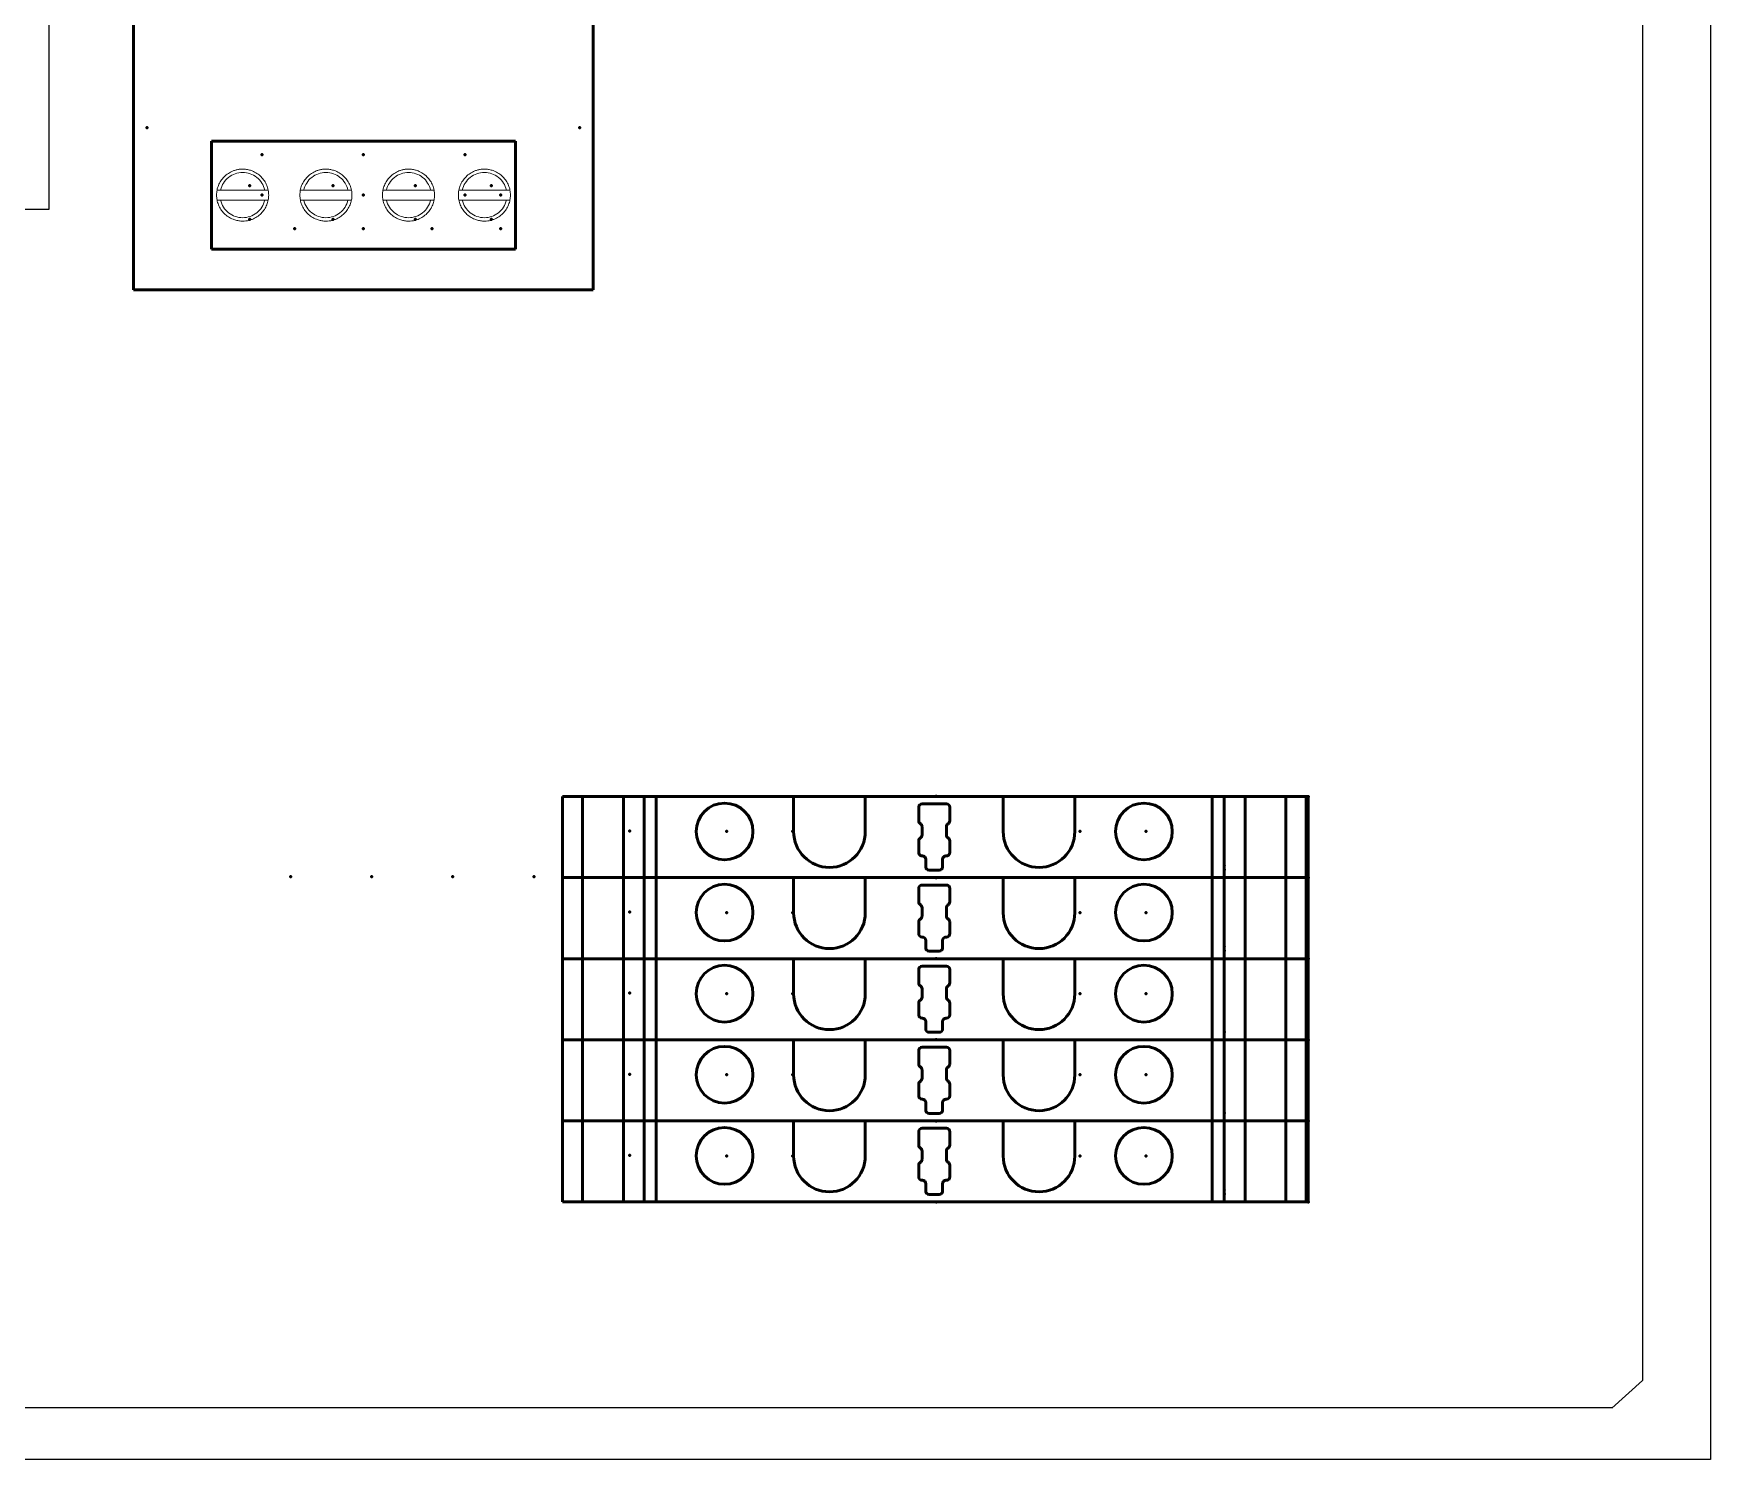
# Model space of a CAD drawing. Header units: millimetres. Extents: x -72 to 2978, y -1067 to 2817.
# Drawn here: x 1605.2 to 1729.3, y 635.5 to 741 of the extents above; entities that cross this region are included whole.
import ezdxf

# ---------------------------------------------------------------- set-up
doc = ezdxf.new("R2010")
doc.units = ezdxf.units.MM
doc.linetypes.add('Dashed', pattern=[2, 1, -1])
for name, color, linetype, lineweight in [('2d ConnectionPoints', 7, 'Continuous', 50), ('AM_0', 7, 'Continuous', 50), ('AM_4', 3, 'Continuous', 25), ('AM_9', 6, 'Dashed', 25)]:
    doc.layers.add(name, color=color, linetype=linetype, lineweight=lineweight)

# ---------------------------------------------------------------- blocks, each defined once
blk = doc.blocks.new('5_1469470000_PART4_0_in_1469470000_0')
at = {"layer": 'AM_0'}
for p, q in [((0, 125), (0, 0)), ((0.97, 125), (0, 125)), ((0.97, 125), (5.4, 39.1)), ((28.6, 39.1), (33.03, 125)), ((34, 125), (33.03, 125)), ((34, 0), (34, 125)), ((5.4, 39.1), (28.6, 39.1)), ((28.25, 11), (5.75, 11)), ((5.75, 11), (5.75, 3)), ((28.25, 11), (28.25, 3)), ((28.25, 3), (5.75, 3)), ((0, 0), (34, 0))]:
    blk.add_line(p, q, dxfattribs=at)

msp = doc.modelspace()

# ---------------------------------------------------------------- linework, layer by layer
for p, q in [((1729.28, 935.51), (1729.28, 635.51)), ((1606.36, 841.1), (1606.36, 728)), ((1606.36, 728), (1583.86, 728)), ((1729.28, 635.51), (1420.29, 635.51))]:
    msp.add_line(p, q)
at = {"color": 30, "true_color": 0xf8991e}
for p, q in [((1724.24, 927.76), (1724.24, 641.35)), ((1724.24, 641.35), (1721.99, 639.31)), ((1722, 639.32), (1434.57, 639.32))]:
    msp.add_line(p, q, dxfattribs=at)
at = {"color": 7, "linetype": 'Continuous', "lineweight": 15}
for p, q in [((1619.07, 729.43), (1622.34, 729.43)), ((1625.23, 729.43), (1628.49, 729.43)), ((1631.34, 729.43), (1634.61, 729.43)), ((1636.95, 729.43), (1640.22, 729.43)), ((1622.34, 728.68), (1619.07, 728.68)), ((1628.49, 728.68), (1625.23, 728.68)), ((1634.61, 728.68), (1631.34, 728.68)), ((1640.22, 728.68), (1636.95, 728.68))]:
    msp.add_line(p, q, dxfattribs=at)
for points, knots in [([(1620.7, 727.13), (1620.66, 727.13), (1620.56, 727.13), (1620.41, 727.15), (1620.27, 727.18), (1620.13, 727.21), (1619.92, 727.29), (1619.64, 727.43), (1619.33, 727.68), (1619.08, 727.99), (1618.91, 728.33), (1618.8, 728.69), (1618.77, 729.05), (1618.8, 729.42), (1618.91, 729.78), (1619.08, 730.12), (1619.33, 730.42), (1619.64, 730.67), (1619.95, 730.83), (1620.22, 730.92), (1620.46, 730.97), (1620.62, 730.98), (1620.7, 730.98)], [0, 0, 0, 0, 0.024176, 0.048139, 0.072026, 0.095974, 0.120121, 0.185059, 0.250086, 0.315023, 0.38005, 0.439993, 0.500024, 0.559968, 0.619999, 0.684937, 0.749963, 0.814901, 0.879927, 0.92, 0.95981, 1, 1, 1, 1]), ([(1620.7, 730.73), (1620.33, 730.73), (1619.96, 730.6), (1619.36, 730.13), (1619.16, 729.8), (1619.07, 729.43)], [0, 0, 0, 0, 0.5, 0.5, 1, 1, 1, 1]), ([(1620.7, 730.98), (1620.75, 730.98), (1620.85, 730.98), (1620.99, 730.96), (1621.14, 730.93), (1621.28, 730.89), (1621.49, 730.82), (1621.77, 730.67), (1622.07, 730.42), (1622.33, 730.12), (1622.5, 729.78), (1622.61, 729.42), (1622.64, 729.05), (1622.61, 728.69), (1622.5, 728.33), (1622.33, 727.99), (1622.07, 727.68), (1621.77, 727.43), (1621.46, 727.27), (1621.18, 727.18), (1620.95, 727.14), (1620.79, 727.13), (1620.7, 727.13)], [0, 0, 0, 0, 0.024176, 0.048139, 0.072026, 0.095974, 0.120121, 0.185059, 0.250086, 0.315023, 0.38005, 0.439993, 0.500024, 0.559968, 0.619999, 0.684937, 0.749963, 0.814901, 0.879927, 0.92, 0.95981, 1, 1, 1, 1]), ([(1622.34, 729.43), (1622.25, 729.8), (1622.04, 730.13), (1621.45, 730.6), (1621.08, 730.73), (1620.7, 730.73)], [0, 0, 0, 0, 0.5, 0.5, 1, 1, 1, 1]), ([(1626.86, 727.13), (1626.81, 727.13), (1626.72, 727.13), (1626.57, 727.15), (1626.43, 727.18), (1626.29, 727.21), (1626.08, 727.29), (1625.8, 727.43), (1625.49, 727.68), (1625.24, 727.99), (1625.07, 728.33), (1624.96, 728.69), (1624.93, 729.05), (1624.96, 729.42), (1625.06, 729.78), (1625.24, 730.12), (1625.49, 730.42), (1625.8, 730.67), (1626.1, 730.83), (1626.38, 730.92), (1626.62, 730.97), (1626.78, 730.98), (1626.86, 730.98)], [0, 0, 0, 0, 0.024176, 0.048139, 0.072026, 0.095974, 0.120121, 0.185059, 0.250086, 0.315023, 0.38005, 0.439993, 0.500024, 0.559968, 0.619999, 0.684937, 0.749963, 0.814901, 0.879927, 0.92, 0.95981, 1, 1, 1, 1]), ([(1626.86, 730.73), (1626.48, 730.73), (1626.12, 730.6), (1625.52, 730.13), (1625.31, 729.8), (1625.23, 729.43)], [0, 0, 0, 0, 0.5, 0.5, 1, 1, 1, 1]), ([(1626.86, 730.98), (1626.91, 730.98), (1627.01, 730.98), (1627.15, 730.96), (1627.29, 730.93), (1627.43, 730.89), (1627.65, 730.82), (1627.93, 730.67), (1628.23, 730.42), (1628.48, 730.12), (1628.66, 729.78), (1628.77, 729.42), (1628.8, 729.05), (1628.77, 728.69), (1628.66, 728.33), (1628.48, 727.99), (1628.23, 727.68), (1627.93, 727.43), (1627.62, 727.27), (1627.34, 727.18), (1627.1, 727.14), (1626.94, 727.13), (1626.86, 727.13)], [0, 0, 0, 0, 0.024176, 0.048139, 0.072026, 0.095974, 0.120121, 0.185059, 0.250086, 0.315023, 0.38005, 0.439993, 0.500024, 0.559968, 0.619999, 0.684937, 0.749963, 0.814901, 0.879927, 0.92, 0.95981, 1, 1, 1, 1]), ([(1628.49, 729.43), (1628.41, 729.8), (1628.2, 730.13), (1627.61, 730.6), (1627.24, 730.73), (1626.86, 730.73)], [0, 0, 0, 0, 0.5, 0.5, 1, 1, 1, 1]), ([(1632.98, 727.13), (1632.93, 727.13), (1632.83, 727.13), (1632.69, 727.15), (1632.54, 727.18), (1632.4, 727.21), (1632.19, 727.29), (1631.91, 727.43), (1631.6, 727.68), (1631.35, 727.99), (1631.18, 728.33), (1631.07, 728.69), (1631.04, 729.05), (1631.07, 729.42), (1631.18, 729.78), (1631.35, 730.12), (1631.6, 730.42), (1631.91, 730.67), (1632.22, 730.83), (1632.49, 730.92), (1632.73, 730.97), (1632.89, 730.98), (1632.98, 730.98)], [0, 0, 0, 0, 0.024176, 0.048139, 0.072026, 0.095974, 0.120121, 0.185059, 0.250086, 0.315023, 0.38005, 0.439993, 0.500024, 0.559968, 0.619999, 0.684937, 0.749963, 0.814901, 0.879927, 0.92, 0.95981, 1, 1, 1, 1]), ([(1632.98, 730.73), (1632.6, 730.73), (1632.23, 730.6), (1631.64, 730.13), (1631.43, 729.8), (1631.34, 729.43)], [0, 0, 0, 0, 0.5, 0.5, 1, 1, 1, 1]), ([(1632.98, 730.98), (1633.02, 730.98), (1633.12, 730.98), (1633.26, 730.96), (1633.41, 730.93), (1633.55, 730.89), (1633.76, 730.82), (1634.04, 730.67), (1634.35, 730.42), (1634.6, 730.12), (1634.77, 729.78), (1634.88, 729.42), (1634.91, 729.05), (1634.88, 728.69), (1634.77, 728.33), (1634.6, 727.99), (1634.35, 727.68), (1634.04, 727.43), (1633.73, 727.27), (1633.46, 727.18), (1633.22, 727.14), (1633.06, 727.13), (1632.98, 727.13)], [0, 0, 0, 0, 0.024176, 0.048139, 0.072026, 0.095974, 0.120121, 0.185059, 0.250086, 0.315023, 0.38005, 0.439993, 0.500024, 0.559968, 0.619999, 0.684937, 0.749963, 0.814901, 0.879927, 0.92, 0.95981, 1, 1, 1, 1]), ([(1634.61, 729.43), (1634.52, 729.8), (1634.31, 730.13), (1633.72, 730.6), (1633.35, 730.73), (1632.98, 730.73)], [0, 0, 0, 0, 0.5, 0.5, 1, 1, 1, 1]), ([(1638.59, 727.13), (1638.54, 727.13), (1638.44, 727.13), (1638.3, 727.15), (1638.15, 727.18), (1638.01, 727.21), (1637.8, 727.29), (1637.52, 727.43), (1637.22, 727.68), (1636.97, 727.99), (1636.79, 728.33), (1636.68, 728.69), (1636.65, 729.05), (1636.68, 729.42), (1636.79, 729.78), (1636.97, 730.12), (1637.22, 730.42), (1637.52, 730.67), (1637.83, 730.83), (1638.11, 730.92), (1638.34, 730.97), (1638.51, 730.98), (1638.59, 730.98)], [0, 0, 0, 0, 0.024176, 0.048139, 0.072026, 0.095974, 0.120121, 0.185059, 0.250086, 0.315023, 0.38005, 0.439993, 0.500024, 0.559968, 0.619999, 0.684937, 0.749963, 0.814901, 0.879927, 0.92, 0.95981, 1, 1, 1, 1]), ([(1638.59, 730.73), (1638.21, 730.73), (1637.84, 730.6), (1637.25, 730.13), (1637.04, 729.8), (1636.95, 729.43)], [0, 0, 0, 0, 0.5, 0.5, 1, 1, 1, 1]), ([(1638.59, 730.98), (1638.64, 730.98), (1638.73, 730.98), (1638.88, 730.96), (1639.02, 730.93), (1639.16, 730.89), (1639.37, 730.82), (1639.65, 730.67), (1639.96, 730.42), (1640.21, 730.12), (1640.38, 729.78), (1640.49, 729.42), (1640.52, 729.05), (1640.49, 728.69), (1640.38, 728.33), (1640.21, 727.99), (1639.96, 727.68), (1639.65, 727.43), (1639.34, 727.27), (1639.07, 727.18), (1638.83, 727.14), (1638.67, 727.13), (1638.59, 727.13)], [0, 0, 0, 0, 0.024176, 0.048139, 0.072026, 0.095974, 0.120121, 0.185059, 0.250086, 0.315023, 0.38005, 0.439993, 0.500024, 0.559968, 0.619999, 0.684937, 0.749963, 0.814901, 0.879927, 0.92, 0.95981, 1, 1, 1, 1]), ([(1640.22, 729.43), (1640.13, 729.8), (1639.93, 730.13), (1639.33, 730.6), (1638.97, 730.73), (1638.59, 730.73)], [0, 0, 0, 0, 0.5, 0.5, 1, 1, 1, 1]), ([(1619.07, 728.68), (1619.16, 728.31), (1619.36, 727.98), (1619.96, 727.51), (1620.33, 727.38), (1620.7, 727.38)], [0, 0, 0, 0, 0.5, 0.5, 1, 1, 1, 1]), ([(1620.7, 727.38), (1621.08, 727.38), (1621.45, 727.51), (1622.04, 727.98), (1622.25, 728.31), (1622.34, 728.68)], [0, 0, 0, 0, 0.5, 0.5, 1, 1, 1, 1]), ([(1625.23, 728.68), (1625.31, 728.31), (1625.52, 727.98), (1626.12, 727.51), (1626.48, 727.38), (1626.86, 727.38)], [0, 0, 0, 0, 0.5, 0.5, 1, 1, 1, 1]), ([(1626.86, 727.38), (1627.24, 727.38), (1627.61, 727.51), (1628.2, 727.98), (1628.41, 728.31), (1628.49, 728.68)], [0, 0, 0, 0, 0.5, 0.5, 1, 1, 1, 1]), ([(1631.34, 728.68), (1631.43, 728.31), (1631.64, 727.98), (1632.23, 727.51), (1632.6, 727.38), (1632.98, 727.38)], [0, 0, 0, 0, 0.5, 0.5, 1, 1, 1, 1]), ([(1632.98, 727.38), (1633.35, 727.38), (1633.72, 727.51), (1634.31, 727.98), (1634.52, 728.31), (1634.61, 728.68)], [0, 0, 0, 0, 0.5, 0.5, 1, 1, 1, 1]), ([(1636.95, 728.68), (1637.04, 728.31), (1637.25, 727.98), (1637.84, 727.51), (1638.21, 727.38), (1638.59, 727.38)], [0, 0, 0, 0, 0.5, 0.5, 1, 1, 1, 1]), ([(1638.59, 727.38), (1638.97, 727.38), (1639.33, 727.51), (1639.93, 727.98), (1640.13, 728.31), (1640.22, 728.68)], [0, 0, 0, 0, 0.5, 0.5, 1, 1, 1, 1])]:
    msp.add_open_spline(points, degree=3, knots=knots, dxfattribs=at)
for points in [[(1618.82, 729.43), (1618.87, 729.43), (1618.97, 729.43), (1619.07, 729.43)], [(1622.34, 729.43), (1622.44, 729.43), (1622.54, 729.43), (1622.59, 729.43)], [(1624.97, 729.43), (1625.03, 729.43), (1625.13, 729.43), (1625.23, 729.43)], [(1628.49, 729.43), (1628.6, 729.43), (1628.69, 729.43), (1628.75, 729.43)], [(1631.09, 729.43), (1631.14, 729.43), (1631.24, 729.43), (1631.34, 729.43)], [(1634.61, 729.43), (1634.71, 729.43), (1634.81, 729.43), (1634.86, 729.43)], [(1636.7, 729.43), (1636.76, 729.43), (1636.85, 729.43), (1636.95, 729.43)], [(1640.22, 729.43), (1640.32, 729.43), (1640.42, 729.43), (1640.47, 729.43)], [(1619.07, 728.68), (1618.97, 728.68), (1618.87, 728.68), (1618.82, 728.68)], [(1622.59, 728.68), (1622.54, 728.68), (1622.44, 728.68), (1622.34, 728.68)], [(1625.23, 728.68), (1625.13, 728.68), (1625.03, 728.68), (1624.97, 728.68)], [(1628.75, 728.68), (1628.69, 728.68), (1628.6, 728.68), (1628.49, 728.68)], [(1631.34, 728.68), (1631.24, 728.68), (1631.14, 728.68), (1631.09, 728.68)], [(1634.86, 728.68), (1634.81, 728.68), (1634.71, 728.68), (1634.61, 728.68)], [(1636.95, 728.68), (1636.85, 728.68), (1636.76, 728.68), (1636.7, 728.68)], [(1640.47, 728.68), (1640.42, 728.68), (1640.32, 728.68), (1640.22, 728.68)]]:
    msp.add_open_spline(points, degree=3, dxfattribs=at)
at = {"layer": '2d ConnectionPoints'}
for p in [(1613.64, 734.05), (1613.64, 734.05), (1645.64, 734.05), (1645.64, 734.05), (1622.14, 732.05), (1629.64, 732.05), (1637.14, 732.05), (1621.22, 729.76), (1621.22, 729.76), (1627.38, 729.76), (1627.38, 729.76), (1633.49, 729.76), (1633.49, 729.76), (1639.11, 729.76), (1639.11, 729.76), (1622.14, 729.05), (1622.14, 729.05), (1629.64, 729.05), (1629.64, 729.05), (1637.14, 729.05), (1637.14, 729.05), (1639.8, 729.06), (1639.8, 729.06), (1621.22, 727.26), (1627.38, 727.26), (1633.49, 727.26), (1639.11, 727.26), (1624.56, 726.56), (1629.64, 726.56), (1634.72, 726.56), (1639.8, 726.56), (1672.02, 684.56), (1672.02, 684.56), (1699.52, 684.55), (1624.25, 678.63), (1630.25, 678.63), (1636.25, 678.63), (1642.25, 678.63), (1649.32, 676.01), (1649.32, 676.01), (1656.51, 675.97), (1656.51, 675.97), (1661.4, 675.97), (1682.64, 675.97), (1687.53, 675.97), (1687.53, 675.97), (1671.99, 672.56), (1671.99, 672.56), (1672.02, 672.56), (1672.02, 672.56), (1699.52, 672.55), (1649.32, 670.01), (1649.32, 670.01), (1656.51, 669.97), (1656.51, 669.97), (1661.4, 669.97), (1682.64, 669.97), (1687.53, 669.97), (1687.53, 669.97), (1671.99, 666.56), (1671.99, 666.56), (1672.02, 666.56), (1672.02, 666.56), (1699.52, 666.55), (1649.32, 664.01), (1649.32, 664.01), (1656.51, 663.97), (1656.51, 663.97), (1661.4, 663.97), (1682.64, 663.97), (1687.53, 663.97), (1687.53, 663.97), (1671.99, 660.56), (1671.99, 660.56), (1672.02, 660.56), (1672.02, 660.56), (1699.52, 660.55), (1649.32, 658.01), (1649.32, 658.01), (1656.51, 657.97), (1656.51, 657.97), (1661.4, 657.97), (1682.64, 657.97), (1687.53, 657.97), (1687.53, 657.97), (1672.02, 654.56), (1672.02, 654.56), (1699.52, 654.55)]:
    msp.add_point(p, dxfattribs=at)
at = {"layer": '2d ConnectionPoints', "color": 3}
for p in [(1671.99, 684.56), (1671.99, 684.56), (1649.32, 682.01), (1649.32, 682.01), (1656.51, 681.97), (1656.51, 681.97), (1661.4, 681.97), (1682.64, 681.97), (1687.53, 681.97), (1687.53, 681.97), (1671.99, 678.56), (1671.99, 678.56), (1671.99, 678.56), (1671.99, 678.56), (1672.02, 678.56), (1672.02, 678.56), (1699.52, 678.55)]:
    msp.add_point(p, dxfattribs=at)
at = {"layer": 'AM_0', "color": 3}
for p, q in [((1644.36, 678.56), (1644.36, 684.56)), ((1644.36, 684.56), (1699.52, 684.56)), ((1645.85, 684.56), (1645.85, 678.56)), ((1648.87, 684.56), (1648.87, 678.56)), ((1650.4, 684.56), (1650.4, 678.56)), ((1651.29, 684.56), (1651.29, 678.56)), ((1661.46, 684.56), (1661.46, 681.96)), ((1666.76, 684.56), (1666.76, 681.96)), ((1670.71, 683.76), (1670.71, 682.76)), ((1672.76, 684.01), (1670.96, 684.01)), ((1673.01, 683.76), (1673.01, 682.76)), ((1676.96, 684.56), (1676.96, 681.96)), ((1682.26, 684.56), (1682.26, 681.96)), ((1692.43, 678.56), (1692.43, 684.56)), ((1693.31, 678.56), (1693.31, 684.56)), ((1694.85, 678.56), (1694.85, 684.56)), ((1697.86, 678.56), (1697.86, 684.56)), ((1699.36, 678.56), (1699.36, 684.56)), ((1699.52, 678.56), (1699.52, 684.56)), ((1670.96, 682.33), (1670.96, 681.71)), ((1672.76, 682.33), (1672.76, 681.71)), ((1670.71, 681.28), (1670.71, 680.41)), ((1673.01, 681.28), (1673.01, 680.41)), ((1670.96, 680.16), (1670.98, 680.16)), ((1671.23, 679.91), (1671.23, 679.36)), ((1672.48, 679.91), (1672.48, 679.36)), ((1672.76, 680.16), (1672.73, 680.16)), ((1644.36, 678.56), (1699.52, 678.56)), ((1644.36, 678.56), (1699.52, 678.56)), ((1644.36, 678.56), (1699.52, 678.56)), ((1672.23, 679.11), (1671.48, 679.11))]:
    msp.add_line(p, q, dxfattribs=at)
at = {"layer": 'AM_0'}
for p, q in [((1644.36, 684.56), (1699.52, 684.56)), ((1644.36, 672.56), (1644.36, 678.56)), ((1645.85, 678.56), (1645.85, 672.56)), ((1648.87, 678.56), (1648.87, 672.56)), ((1650.4, 678.56), (1650.4, 672.56)), ((1651.29, 678.56), (1651.29, 672.56)), ((1661.46, 678.56), (1661.46, 675.96)), ((1666.76, 678.56), (1666.76, 675.96)), ((1676.96, 678.56), (1676.96, 675.96)), ((1682.26, 678.56), (1682.26, 675.96)), ((1692.43, 672.56), (1692.43, 678.56)), ((1693.31, 672.56), (1693.31, 678.56)), ((1694.85, 672.56), (1694.85, 678.56)), ((1697.86, 672.56), (1697.86, 678.56)), ((1699.36, 672.56), (1699.36, 678.56)), ((1699.52, 672.56), (1699.52, 678.56)), ((1670.71, 677.76), (1670.71, 676.76)), ((1672.76, 678.01), (1670.96, 678.01)), ((1672.76, 678.01), (1670.96, 678.01)), ((1673.01, 677.76), (1673.01, 676.76)), ((1670.96, 676.33), (1670.96, 675.71)), ((1672.76, 676.33), (1672.76, 675.71)), ((1670.71, 675.28), (1670.71, 674.41)), ((1673.01, 675.28), (1673.01, 674.41)), ((1670.96, 674.16), (1670.98, 674.16)), ((1671.23, 673.91), (1671.23, 673.36)), ((1672.48, 673.91), (1672.48, 673.36)), ((1672.76, 674.16), (1672.73, 674.16)), ((1644.36, 666.56), (1644.36, 672.56)), ((1644.36, 672.56), (1699.52, 672.56)), ((1644.36, 672.56), (1699.52, 672.56)), ((1645.85, 672.56), (1645.85, 666.56)), ((1648.87, 672.56), (1648.87, 666.56)), ((1650.4, 672.56), (1650.4, 666.56)), ((1651.29, 672.56), (1651.29, 666.56)), ((1661.46, 672.56), (1661.46, 669.96)), ((1666.76, 672.56), (1666.76, 669.96)), ((1672.23, 673.11), (1671.48, 673.11)), ((1676.96, 672.56), (1676.96, 669.96)), ((1682.26, 672.56), (1682.26, 669.96)), ((1692.43, 666.56), (1692.43, 672.56)), ((1693.31, 666.56), (1693.31, 672.56)), ((1694.85, 666.56), (1694.85, 672.56)), ((1697.86, 666.56), (1697.86, 672.56)), ((1699.36, 666.56), (1699.36, 672.56)), ((1699.52, 666.56), (1699.52, 672.56)), ((1670.71, 671.76), (1670.71, 670.76)), ((1672.76, 672.01), (1670.96, 672.01)), ((1673.01, 671.76), (1673.01, 670.76)), ((1670.96, 670.33), (1670.96, 669.71)), ((1672.76, 670.33), (1672.76, 669.71)), ((1670.71, 669.28), (1670.71, 668.41)), ((1673.01, 669.28), (1673.01, 668.41)), ((1670.96, 668.16), (1670.98, 668.16)), ((1671.23, 667.91), (1671.23, 667.36)), ((1672.48, 667.91), (1672.48, 667.36)), ((1672.76, 668.16), (1672.73, 668.16)), ((1644.36, 660.56), (1644.36, 666.56)), ((1644.36, 666.56), (1699.52, 666.56)), ((1644.36, 666.56), (1699.52, 666.56)), ((1645.85, 666.56), (1645.85, 660.56)), ((1648.87, 666.56), (1648.87, 660.56)), ((1650.4, 666.56), (1650.4, 660.56)), ((1651.29, 666.56), (1651.29, 660.56)), ((1661.46, 666.56), (1661.46, 663.96)), ((1666.76, 666.56), (1666.76, 663.96)), ((1672.23, 667.11), (1671.48, 667.11)), ((1676.96, 666.56), (1676.96, 663.96)), ((1682.26, 666.56), (1682.26, 663.96)), ((1692.43, 660.56), (1692.43, 666.56)), ((1693.31, 660.56), (1693.31, 666.56)), ((1694.85, 660.56), (1694.85, 666.56)), ((1697.86, 660.56), (1697.86, 666.56)), ((1699.36, 660.56), (1699.36, 666.56)), ((1699.52, 660.56), (1699.52, 666.56)), ((1670.71, 665.76), (1670.71, 664.76)), ((1672.76, 666.01), (1670.96, 666.01)), ((1673.01, 665.76), (1673.01, 664.76)), ((1670.96, 664.33), (1670.96, 663.71)), ((1672.76, 664.33), (1672.76, 663.71)), ((1670.71, 663.28), (1670.71, 662.41)), ((1673.01, 663.28), (1673.01, 662.41)), ((1670.96, 662.16), (1670.98, 662.16)), ((1671.23, 661.91), (1671.23, 661.36)), ((1672.48, 661.91), (1672.48, 661.36)), ((1672.76, 662.16), (1672.73, 662.16)), ((1644.36, 654.56), (1644.36, 660.56)), ((1644.36, 660.56), (1699.52, 660.56)), ((1644.36, 660.56), (1699.52, 660.56)), ((1645.85, 660.56), (1645.85, 654.56)), ((1648.87, 660.56), (1648.87, 654.56)), ((1650.4, 660.56), (1650.4, 654.56)), ((1651.29, 660.56), (1651.29, 654.56)), ((1661.46, 660.56), (1661.46, 657.96)), ((1666.76, 660.56), (1666.76, 657.96)), ((1672.76, 660.01), (1670.96, 660.01)), ((1672.23, 661.11), (1671.48, 661.11)), ((1676.96, 660.56), (1676.96, 657.96)), ((1682.26, 660.56), (1682.26, 657.96)), ((1692.43, 654.56), (1692.43, 660.56)), ((1693.31, 654.56), (1693.31, 660.56)), ((1694.85, 654.56), (1694.85, 660.56)), ((1697.86, 654.56), (1697.86, 660.56)), ((1699.36, 654.56), (1699.36, 660.56)), ((1699.52, 654.56), (1699.52, 660.56)), ((1670.71, 659.76), (1670.71, 658.76)), ((1673.01, 659.76), (1673.01, 658.76)), ((1670.96, 658.33), (1670.96, 657.71)), ((1672.76, 658.33), (1672.76, 657.71)), ((1670.71, 657.28), (1670.71, 656.41)), ((1670.96, 656.16), (1670.98, 656.16)), ((1672.76, 656.16), (1672.73, 656.16)), ((1673.01, 657.28), (1673.01, 656.41)), ((1671.23, 655.91), (1671.23, 655.36)), ((1672.23, 655.11), (1671.48, 655.11)), ((1672.48, 655.91), (1672.48, 655.36)), ((1644.36, 654.56), (1699.52, 654.56))]:
    msp.add_line(p, q, dxfattribs=at)
at = {"layer": 'AM_0', "color": 3}
for centre in [(1656.35, 681.97), (1687.37, 681.97)]:
    msp.add_circle(centre, 2.1, dxfattribs=at)
at = {"layer": 'AM_0'}
for centre in [(1656.35, 675.97), (1687.37, 675.97), (1656.35, 669.97), (1687.37, 669.97), (1656.35, 663.97), (1687.37, 663.97), (1656.35, 657.97), (1687.37, 657.97)]:
    msp.add_circle(centre, 2.1, dxfattribs=at)
at = {"layer": 'AM_0', "color": 3}
for centre, radius, start, end in [((1670.96, 683.76), 0.25, 90, 180), ((1672.76, 683.76), 0.25, 0, 90), ((1670.96, 682.76), 0.25, 180, 240), ((1670.71, 682.33), 0.25, 0, 60), ((1673.01, 682.33), 0.25, 120, 180), ((1672.76, 682.76), 0.25, 300, 0), ((1664.11, 681.96), 2.65, 180, 0), ((1670.96, 681.28), 0.25, 120, 180), ((1670.71, 681.71), 0.25, 300, 0), ((1673.01, 681.71), 0.25, 180, 240), ((1672.76, 681.28), 0.25, 0, 60), ((1679.61, 681.96), 2.65, 180, 360), ((1670.96, 680.41), 0.25, 180, 270), ((1670.98, 679.91), 0.25, 0, 90), ((1672.73, 679.91), 0.25, 90, 180), ((1672.76, 680.41), 0.25, 270, 0), ((1671.48, 679.36), 0.25, 180, 270), ((1672.23, 679.36), 0.25, 270, 0)]:
    msp.add_arc(centre, radius, start, end, dxfattribs=at)
at = {"layer": 'AM_0'}
for centre, radius, start, end in [((1670.96, 677.76), 0.25, 90, 180), ((1672.76, 677.76), 0.25, 0, 90), ((1670.96, 676.76), 0.25, 180, 240), ((1670.71, 676.33), 0.25, 0, 60), ((1673.01, 676.33), 0.25, 120, 180), ((1672.76, 676.76), 0.25, 300, 0), ((1664.11, 675.96), 2.65, 180, 0), ((1670.96, 675.28), 0.25, 120, 180), ((1670.71, 675.71), 0.25, 300, 0), ((1673.01, 675.71), 0.25, 180, 240), ((1672.76, 675.28), 0.25, 0, 60), ((1679.61, 675.96), 2.65, 180, 360), ((1670.96, 674.41), 0.25, 180, 270), ((1670.98, 673.91), 0.25, 0, 90), ((1672.73, 673.91), 0.25, 90, 180), ((1672.76, 674.41), 0.25, 270, 0), ((1671.48, 673.36), 0.25, 180, 270), ((1672.23, 673.36), 0.25, 270, 0), ((1670.96, 671.76), 0.25, 90, 180), ((1672.76, 671.76), 0.25, 0, 90), ((1664.11, 669.96), 2.65, 180, 0), ((1670.96, 670.76), 0.25, 180, 240), ((1670.71, 670.33), 0.25, 0, 60), ((1673.01, 670.33), 0.25, 120, 180), ((1672.76, 670.76), 0.25, 300, 0), ((1679.61, 669.96), 2.65, 180, 360), ((1670.96, 669.28), 0.25, 120, 180), ((1670.71, 669.71), 0.25, 300, 0), ((1673.01, 669.71), 0.25, 180, 240), ((1672.76, 669.28), 0.25, 0, 60), ((1670.96, 668.41), 0.25, 180, 270), ((1670.98, 667.91), 0.25, 0, 90), ((1671.48, 667.36), 0.25, 180, 270), ((1672.23, 667.36), 0.25, 270, 0), ((1672.73, 667.91), 0.25, 90, 180), ((1672.76, 668.41), 0.25, 270, 0), ((1670.96, 665.76), 0.25, 90, 180), ((1672.76, 665.76), 0.25, 0, 90), ((1664.11, 663.96), 2.65, 180, 0), ((1670.96, 664.76), 0.25, 180, 240), ((1670.71, 664.33), 0.25, 0, 60), ((1670.71, 663.71), 0.25, 300, 0), ((1673.01, 664.33), 0.25, 120, 180), ((1673.01, 663.71), 0.25, 180, 240), ((1672.76, 664.76), 0.25, 300, 0), ((1679.61, 663.96), 2.65, 180, 360), ((1670.96, 663.28), 0.25, 120, 180), ((1670.96, 662.41), 0.25, 180, 270), ((1672.76, 662.41), 0.25, 270, 0), ((1672.76, 663.28), 0.25, 0, 60), ((1670.98, 661.91), 0.25, 0, 90), ((1671.48, 661.36), 0.25, 180, 270), ((1672.23, 661.36), 0.25, 270, 0), ((1672.73, 661.91), 0.25, 90, 180), ((1670.96, 659.76), 0.25, 90, 180), ((1672.76, 659.76), 0.25, 0, 90), ((1670.96, 658.76), 0.25, 180, 240), ((1672.76, 658.76), 0.25, 300, 0), ((1664.11, 657.96), 2.65, 180, 0), ((1670.96, 657.28), 0.25, 120, 180), ((1670.71, 658.33), 0.25, 0, 60), ((1670.71, 657.71), 0.25, 300, 0), ((1673.01, 658.33), 0.25, 120, 180), ((1673.01, 657.71), 0.25, 180, 240), ((1672.76, 657.28), 0.25, 0, 60), ((1679.61, 657.96), 2.65, 180, 360), ((1670.96, 656.41), 0.25, 180, 270), ((1670.98, 655.91), 0.25, 0, 90), ((1672.73, 655.91), 0.25, 90, 180), ((1672.76, 656.41), 0.25, 270, 0), ((1671.48, 655.36), 0.25, 180, 270), ((1672.23, 655.36), 0.25, 270, 0)]:
    msp.add_arc(centre, radius, start, end, dxfattribs=at)
at = {"layer": 'AM_4', "color": 3}
msp.add_lwpolyline([(1693.42, 679.13), (1693.41, 679.13), (1693.4, 679.13)], dxfattribs=at)
at = {"layer": 'AM_4'}
for points in [[(1693.42, 673.13), (1693.41, 673.13), (1693.4, 673.13)], [(1693.42, 667.13), (1693.41, 667.13), (1693.4, 667.13)], [(1693.42, 661.13), (1693.41, 661.13), (1693.4, 661.13)], [(1693.42, 655.13), (1693.41, 655.13), (1693.4, 655.13)]]:
    msp.add_lwpolyline(points, dxfattribs=at)
at = {"layer": 'AM_9', "color": 3}
msp.add_lwpolyline([(1693.41, 679.44), (1693.4, 679.45), (1693.4, 679.45)], dxfattribs=at)
at = {"layer": 'AM_9'}
for points in [[(1693.41, 673.44), (1693.4, 673.45), (1693.4, 673.45)], [(1693.41, 667.44), (1693.4, 667.45), (1693.4, 667.45)], [(1693.41, 661.44), (1693.4, 661.45), (1693.4, 661.45)], [(1693.41, 655.44), (1693.4, 655.45), (1693.4, 655.45)]]:
    msp.add_lwpolyline(points, dxfattribs=at)

# ---------------------------------------------------------------- block references
msp.add_blockref('5_1469470000_PART4_0_in_1469470000_0', (1612.64, 722.05))

doc.saveas('drawing.dxf')
